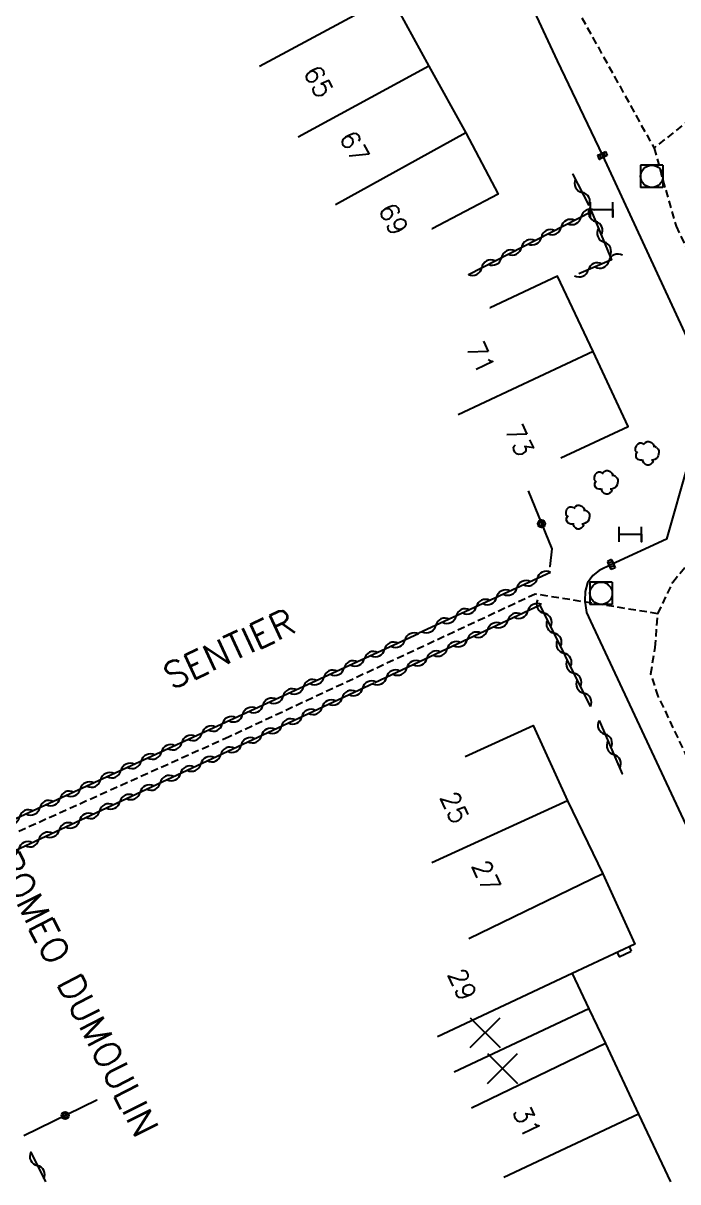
# Model space of a CAD drawing. Header units: millimetres. Extents: x 80000 to 81001, y 143000 to 144000.
# Drawn here: x 80465 to 80509, y 143000 to 143077.9 of the extents above; entities that cross this region are included whole.
import ezdxf
from ezdxf.enums import TextEntityAlignment as Align

# ---------------------------------------------------------------- set-up
doc = ezdxf.new("R2010")
doc.units = ezdxf.units.MM
doc.linetypes.add('DASHED', pattern=[0.75, 0.5, -0.25])
doc.layers.get('0').update_dxf_attribs({"linetype": 'CONTINUOUS'})
for name, color, linetype in [('W0001', 6, 'DASHED'), ('W0008', 7, 'CONTINUOUS'), ('W0100', 7, 'CONTINUOUS'), ('W0105', 7, 'CONTINUOUS'), ('W0300', 7, 'CONTINUOUS'), ('W0310', 3, 'CONTINUOUS'), ('W0322', 7, 'CONTINUOUS'), ('W0400', 7, 'CONTINUOUS'), ('W0420', 7, 'CONTINUOUS'), ('W0989', 7, 'CONTINUOUS'), ('W0991', 7, 'CONTINUOUS'), ('W1102', 7, 'CONTINUOUS'), ('W1474', 7, 'CONTINUOUS')]:
    doc.layers.add(name, color=color, linetype=linetype)
doc.styles.get("Standard").update_dxf_attribs({"font": 'romans.shx', "width": 0.85})

# ---------------------------------------------------------------- blocks, each defined once
blk = doc.blocks.new('T400')
for p, q in [((-0.15, 0.3), (0.15, 0.3)), ((-0.15, -0.25), (-0.15, 0.3)), ((-0.15, 0.15), (0.15, 0.15)), ((-0.15, 0), (0.15, 0)), ((0.15, 0.3), (0.15, -0.25)), ((-0.15, -0.15), (0.15, -0.15)), ((-0.15, -0.25), (-0.15, -0.3)), ((-0.15, -0.3), (0.15, -0.3)), ((0.15, -0.3), (0.15, -0.25))]:
    blk.add_line(p, q)
blk = doc.blocks.new('T420')
for p, q in [((0.75, 0.75), (-0.75, 0.75)), ((-0.75, 0.75), (-0.75, -0.75)), ((0.75, 0.75), (0.75, -0.75)), ((0.75, -0.75), (-0.75, -0.75))]:
    blk.add_line(p, q)
blk.add_ellipse((0, 0), major_axis=(-0.53, 0.53), ratio=1, start_param=3.926991, end_param=10.210176)
blk = doc.blocks.new('T1474')
at = {"color": 0, "linetype": 'Continuous', "flags": 128}
for points in [[(-0.75, -0.5), (-0.75, 0.5)], [(-0.75, 0), (0.75, 0)], [(0.75, 0), (0.749, -0.5), (0.75, 0.5)]]:
    blk.add_lwpolyline(points, dxfattribs=at)
blk = doc.blocks.new('T300')
for p, q in [((-0.171, 0.743), (-0.057, 0.8)), ((-0.057, 0.8), (0.057, 0.8)), ((0.057, 0.8), (0.229, 0.743)), ((-0.8, 0.514), (-0.857, 0.343)), ((-0.857, 0.343), (-0.857, 0.171)), ((-0.857, 0.171), (-0.743, 0.057)), ((-0.686, 0.629), (-0.8, 0.514)), ((-0.8, -0.057), (-0.743, 0.057)), ((-0.743, 0.057), (-0.686, 0.114)), ((-0.571, 0.686), (-0.686, 0.629)), ((-0.457, 0.686), (-0.571, 0.686)), ((-0.286, 0.629), (-0.457, 0.686)), ((-0.286, 0.629), (-0.171, 0.743)), ((-0.229, 0.571), (-0.286, 0.629)), ((0.229, 0.743), (0.343, 0.629)), ((0.343, 0.629), (0.4, 0.514)), ((0.457, 0.457), (0.343, 0.457)), ((0.4, 0.514), (0.4, 0.457)), ((0.571, 0.4), (0.457, 0.457)), ((0.571, 0.4), (0.686, 0.286)), ((0.686, 0.286), (0.743, 0.171)), ((0.743, 0.057), (0.686, -0.171)), ((0.743, 0.171), (0.743, 0.057)), ((-0.8, -0.171), (-0.8, -0.057)), ((-0.8, -0.229), (-0.8, -0.171)), ((-0.743, -0.343), (-0.8, -0.229)), ((-0.686, -0.4), (-0.743, -0.343)), ((-0.514, -0.457), (-0.686, -0.4)), ((-0.4, -0.457), (-0.514, -0.457)), ((-0.4, -0.457), (-0.343, -0.457)), ((-0.343, -0.457), (-0.343, -0.4)), ((-0.343, -0.514), (-0.343, -0.457)), ((-0.286, -0.629), (-0.343, -0.514)), ((-0.171, -0.743), (-0.286, -0.629)), ((-0.057, -0.8), (-0.171, -0.743)), ((0.171, -0.743), (0.057, -0.8)), ((0.229, -0.686), (0.171, -0.743)), ((0.286, -0.457), (0.229, -0.457)), ((0.286, -0.629), (0.229, -0.686)), ((0.457, -0.4), (0.286, -0.457)), ((0.343, -0.514), (0.286, -0.629)), ((0.343, -0.514), (0.343, -0.457)), ((0.571, -0.343), (0.457, -0.4)), ((0.629, -0.286), (0.571, -0.343)), ((0.686, -0.171), (0.629, -0.286)), ((0.057, -0.8), (-0.057, -0.8))]:
    blk.add_line(p, q)
blk = doc.blocks.new('t991o')
at = {"color": 0, "linetype": 'Continuous'}
for p, q in [((-1, 1), (1, -1)), ((-1, -1), (1, 1))]:
    blk.add_line(p, q, dxfattribs=at)
blk = doc.blocks.new('t310o')
at = {"color": 0, "linetype": 'Continuous'}
for centre, start, end in [((-0.5, 0.375), 216.8699, 323.1304), ((0.5, -0.375), 36.8699, 143.1303)]:
    blk.add_arc(centre, 0.625, start, end, dxfattribs=at)
blk = doc.blocks.new('t322o')
at = {"color": 0, "linetype": 'Continuous'}
for radius in [0.25, 0.15]:
    blk.add_circle((0, 0), radius, dxfattribs=at)

msp = doc.modelspace()

# ---------------------------------------------------------------- linework, layer by layer
at = {"layer": 'W0001'}
for points in [[(80534.708, 143094.297), (80532.209, 143092.2), (80529.86, 143090.55), (80525.574, 143085.946), (80523.976, 143083.902), (80516.892, 143077.114), (80507.423, 143069.502)], [(80501.118, 143080.892), (80507.423, 143069.502), (80508.206, 143066.678), (80508.904, 143064.245), (80512.058, 143057.538), (80513.767, 143053.888), (80517.284, 143045.657)], [(80523.109, 143000), (80507.711, 143032.656), (80507.206, 143034.158), (80507.492, 143035.914), (80507.684, 143038.196), (80508.694, 143040.322), (80509.784, 143041.668), (80517.284, 143045.657), (80525.454, 143048.946), (80527.068, 143048.727), (80529.606, 143048.196), (80532.472, 143047.064), (80533.617, 143045.71), (80552.034, 143006.668)], [(80507.684, 143038.196), (80499.443, 143039.512), (80478.875, 143029.915), (80456.252, 143019.732), (80453.061, 143017.942)]]:
    msp.add_lwpolyline(points, dxfattribs=at)
at = {"layer": 'W0008'}
msp.add_lwpolyline([(80498.891, 143079.702), (80500.923, 143075.361), (80503.949, 143069.006), (80511.165, 143053.43), (80508.251, 143043.205), (80504.556, 143041.499), (80503.747, 143041.09), (80503.306, 143040.773), (80502.958, 143040.26), (80502.805, 143039.693), (80502.764, 143039.065), (80502.887, 143038.273), (80503.145, 143037.687), (80517.116, 143007.874), (80517.802, 143006.462), (80520.863, 143000)], dxfattribs=at)
at = {"layer": 'W0100'}
for points in [[(80489.722, 143079.727), (80492.29, 143075.011), (80494.773, 143070.524), (80496.941, 143066.399), (80492.515, 143064.073), (80492.515, 143064.073), (80492.515, 143064.073), (80492.515, 143064.073), (80492.515, 143064.073), (80492.515, 143064.073), (80492.515, 143064.073), (80492.515, 143064.073), (80492.515, 143064.073), (80492.515, 143064.073), (80492.515, 143064.073), (80492.515, 143064.073), (80492.515, 143064.073), (80492.515, 143064.073), (80492.515, 143064.073), (80492.515, 143064.073), (80492.515, 143064.073), (80492.515, 143064.073), (80492.515, 143064.073), (80492.515, 143064.073), (80492.515, 143064.073), (80492.515, 143064.073), (80492.515, 143064.073), (80492.515, 143064.073), (80492.515, 143064.073), (80492.515, 143064.073), (80492.515, 143064.073), (80492.515, 143064.073), (80492.515, 143064.073), (80492.515, 143064.073), (80492.515, 143064.073), (80492.515, 143064.073), (80492.515, 143064.073), (80492.515, 143064.073), (80492.515, 143064.073), (80492.515, 143064.073), (80492.515, 143064.073), (80492.515, 143064.073), (80492.515, 143064.073), (80492.515, 143064.073), (80492.515, 143064.073), (80492.515, 143064.073), (80492.515, 143064.073), (80492.515, 143064.073), (80492.515, 143064.073), (80492.515, 143064.073), (80492.515, 143064.073), (80492.515, 143064.073), (80492.515, 143064.073), (80492.515, 143064.073), (80492.515, 143064.073), (80492.515, 143064.073), (80492.515, 143064.073), (80492.515, 143064.073), (80492.515, 143064.073), (80492.515, 143064.073), (80492.515, 143064.073), (80492.515, 143064.073), (80492.515, 143064.073), (80492.515, 143064.073), (80492.515, 143064.073), (80492.515, 143064.073), (80492.515, 143064.073), (80492.515, 143064.073), (80492.515, 143064.073), (80492.515, 143064.073), (80492.515, 143064.073), (80492.515, 143064.073), (80492.515, 143064.073), (80492.515, 143064.073), (80492.515, 143064.073), (80492.515, 143064.073), (80492.515, 143064.073), (80492.515, 143064.073), (80492.515, 143064.073), (80492.515, 143064.073), (80492.515, 143064.073), (80492.515, 143064.073), (80492.515, 143064.073), (80492.515, 143064.073), (80492.515, 143064.073), (80492.515, 143064.073), (80492.515, 143064.073), (80492.515, 143064.073), (80492.515, 143064.073), (80492.515, 143064.073), (80492.515, 143064.073), (80492.515, 143064.073), (80492.515, 143064.073), (80492.515, 143064.073), (80492.515, 143064.073), (80492.515, 143064.073), (80492.515, 143064.073), (80492.515, 143064.073), (80492.515, 143064.073), (80492.515, 143064.073), (80492.515, 143064.073), (80492.515, 143064.073), (80492.515, 143064.073), (80492.515, 143064.073), (80492.515, 143064.073), (80492.515, 143064.073), (80492.515, 143064.073), (80492.515, 143064.073), (80492.515, 143064.073), (80492.515, 143064.073)], [(80501.157, 143048.666), (80505.684, 143050.789), (80503.324, 143055.822), (80500.947, 143060.892), (80496.42, 143058.769), (80496.42, 143058.769), (80496.42, 143058.769), (80496.42, 143058.769), (80496.42, 143058.769), (80496.42, 143058.769), (80496.42, 143058.769), (80496.42, 143058.769), (80496.42, 143058.769), (80496.42, 143058.769), (80496.42, 143058.769), (80496.42, 143058.769), (80496.42, 143058.769), (80496.42, 143058.769), (80496.42, 143058.769), (80496.42, 143058.769), (80496.42, 143058.769), (80496.42, 143058.769), (80496.42, 143058.769), (80496.42, 143058.769), (80496.42, 143058.769), (80496.42, 143058.769), (80496.42, 143058.769), (80496.42, 143058.769), (80496.42, 143058.769), (80496.42, 143058.769), (80496.42, 143058.769), (80496.42, 143058.769), (80496.42, 143058.769), (80496.42, 143058.769), (80496.42, 143058.769), (80496.42, 143058.769), (80496.42, 143058.769), (80496.42, 143058.769), (80496.42, 143058.769), (80496.42, 143058.769), (80496.42, 143058.769), (80496.42, 143058.769), (80496.42, 143058.769), (80496.42, 143058.769), (80496.42, 143058.769), (80496.42, 143058.769), (80496.42, 143058.769), (80496.42, 143058.769), (80496.42, 143058.769), (80496.42, 143058.769), (80496.42, 143058.769), (80496.42, 143058.769), (80496.42, 143058.769), (80496.42, 143058.769), (80496.42, 143058.769), (80496.42, 143058.769), (80496.42, 143058.769), (80496.42, 143058.769), (80496.42, 143058.769), (80496.42, 143058.769), (80496.42, 143058.769), (80496.42, 143058.769), (80496.42, 143058.769), (80496.42, 143058.769), (80496.42, 143058.769), (80496.42, 143058.769), (80496.42, 143058.769), (80496.42, 143058.769), (80496.42, 143058.769), (80496.42, 143058.769), (80496.42, 143058.769), (80496.42, 143058.769), (80496.42, 143058.769), (80496.42, 143058.769), (80496.42, 143058.769), (80496.42, 143058.769), (80496.42, 143058.769), (80496.42, 143058.769), (80496.42, 143058.769), (80496.42, 143058.769), (80496.42, 143058.769), (80496.42, 143058.769), (80496.42, 143058.769), (80496.42, 143058.769), (80496.42, 143058.769), (80496.42, 143058.769), (80496.42, 143058.769), (80496.42, 143058.769), (80496.42, 143058.769), (80496.42, 143058.769), (80496.42, 143058.769), (80496.42, 143058.769), (80496.42, 143058.769), (80496.42, 143058.769), (80496.42, 143058.769), (80496.42, 143058.769), (80496.42, 143058.769), (80496.42, 143058.769), (80496.42, 143058.769), (80496.42, 143058.769), (80496.42, 143058.769), (80496.42, 143058.769), (80496.42, 143058.769), (80496.42, 143058.769), (80496.42, 143058.769), (80496.42, 143058.769), (80496.42, 143058.769), (80496.42, 143058.769), (80496.42, 143058.769), (80496.42, 143058.769), (80496.42, 143058.769), (80496.42, 143058.769), (80496.42, 143058.769), (80496.42, 143058.769), (80496.42, 143058.769), (80496.42, 143058.769), (80496.42, 143058.769), (80496.42, 143058.769), (80496.42, 143058.769), (80496.42, 143058.769)], [(80494.742, 143028.601), (80499.292, 143030.675), (80501.603, 143025.604), (80503.977, 143020.698), (80506.13, 143015.983), (80501.922, 143014.003), (80503.035, 143011.635), (80504.164, 143009.291), (80506.388, 143004.544), (80508.518, 143000)]]:
    msp.add_lwpolyline(points, dxfattribs=at)
at = {"layer": 'W0105'}
for p, q in [((80504.946, 143015.411), (80505.076, 143015.125)), ((80505.076, 143015.125), (80505.896, 143015.498)), ((80505.753, 143015.812), (80505.896, 143015.498))]:
    msp.add_line(p, q, dxfattribs=at)
at = {"layer": 'W0310'}
for p, q in [((80491.592, 143036.834), (80463.078, 143023.737)), ((80463.831, 143021.954), (80488.614, 143033.542))]:
    msp.add_line(p, q, dxfattribs=at)
for points in [[(80503.054, 143065.631), (80501.966, 143067.761), (80501.966, 143067.761), (80501.966, 143067.761), (80501.966, 143067.761), (80501.966, 143067.761), (80501.966, 143067.761), (80501.966, 143067.761), (80501.966, 143067.761), (80501.966, 143067.761), (80501.966, 143067.761), (80501.966, 143067.761), (80501.966, 143067.761), (80501.966, 143067.761), (80501.966, 143067.761), (80501.966, 143067.761), (80501.966, 143067.761), (80501.966, 143067.761), (80501.966, 143067.761), (80501.966, 143067.761), (80501.966, 143067.761), (80501.966, 143067.761), (80501.966, 143067.761), (80501.966, 143067.761), (80501.966, 143067.761), (80501.966, 143067.761), (80501.966, 143067.761), (80501.966, 143067.761), (80501.966, 143067.761), (80501.966, 143067.761), (80501.966, 143067.761), (80501.966, 143067.761), (80501.966, 143067.761), (80501.966, 143067.761), (80501.966, 143067.761), (80501.966, 143067.761), (80501.966, 143067.761), (80501.966, 143067.761), (80501.966, 143067.761), (80501.966, 143067.761), (80501.966, 143067.761), (80501.966, 143067.761), (80501.966, 143067.761), (80501.966, 143067.761), (80501.966, 143067.761), (80501.966, 143067.761), (80501.966, 143067.761), (80501.966, 143067.761), (80501.966, 143067.761), (80501.966, 143067.761), (80501.966, 143067.761), (80501.966, 143067.761), (80501.966, 143067.761), (80501.966, 143067.761), (80501.966, 143067.761), (80501.966, 143067.761), (80501.966, 143067.761), (80501.966, 143067.761), (80501.966, 143067.761), (80501.966, 143067.761), (80501.966, 143067.761), (80501.966, 143067.761), (80501.966, 143067.761), (80501.966, 143067.761), (80501.966, 143067.761), (80501.966, 143067.761), (80501.966, 143067.761), (80501.966, 143067.761), (80501.966, 143067.761), (80501.966, 143067.761), (80501.966, 143067.761), (80501.966, 143067.761), (80501.966, 143067.761), (80501.966, 143067.761), (80501.966, 143067.761), (80501.966, 143067.761), (80501.966, 143067.761), (80501.966, 143067.761), (80501.966, 143067.761), (80501.966, 143067.761), (80501.966, 143067.761), (80501.966, 143067.761), (80501.966, 143067.761), (80501.966, 143067.761), (80501.966, 143067.761), (80501.966, 143067.761), (80501.966, 143067.761), (80501.966, 143067.761), (80501.966, 143067.761), (80501.966, 143067.761), (80501.966, 143067.761), (80501.966, 143067.761), (80501.966, 143067.761), (80501.966, 143067.761), (80501.966, 143067.761), (80501.966, 143067.761), (80501.966, 143067.761), (80501.966, 143067.761), (80501.966, 143067.761), (80501.966, 143067.761), (80501.966, 143067.761)], [(80501.966, 143067.761), (80501.966, 143067.761), (80501.966, 143067.761), (80501.966, 143067.761), (80501.966, 143067.761), (80501.966, 143067.761), (80501.966, 143067.761), (80501.966, 143067.761), (80501.966, 143067.761), (80501.966, 143067.761), (80501.966, 143067.761), (80501.966, 143067.761), (80501.966, 143067.761), (80501.966, 143067.761), (80501.966, 143067.761), (80501.966, 143067.761), (80501.966, 143067.761), (80501.966, 143067.761), (80501.966, 143067.761), (80501.966, 143067.761)], [(80494.953, 143061.005), (80494.953, 143061.005), (80494.953, 143061.005), (80494.953, 143061.005), (80494.953, 143061.005), (80494.953, 143061.005), (80494.953, 143061.005), (80494.953, 143061.005), (80494.953, 143061.005), (80494.953, 143061.005), (80494.953, 143061.005), (80494.953, 143061.005), (80494.953, 143061.005), (80494.953, 143061.005), (80494.953, 143061.005), (80494.953, 143061.005), (80494.953, 143061.005), (80503.22, 143065.229), (80504.566, 143061.98), (80502.377, 143061.044)], [(80494.953, 143061.005), (80494.953, 143061.005), (80494.953, 143061.005), (80494.953, 143061.005), (80494.953, 143061.005), (80494.953, 143061.005), (80494.953, 143061.005), (80494.953, 143061.005), (80494.953, 143061.005), (80494.953, 143061.005), (80494.953, 143061.005), (80494.953, 143061.005), (80494.953, 143061.005), (80494.953, 143061.005), (80494.953, 143061.005), (80494.953, 143061.005), (80494.953, 143061.005), (80494.953, 143061.005), (80494.953, 143061.005), (80494.953, 143061.005), (80494.953, 143061.005), (80494.953, 143061.005), (80494.953, 143061.005), (80494.953, 143061.005), (80494.953, 143061.005), (80494.953, 143061.005), (80494.953, 143061.005), (80494.953, 143061.005), (80494.953, 143061.005), (80494.953, 143061.005), (80494.953, 143061.005), (80494.953, 143061.005), (80494.953, 143061.005), (80494.953, 143061.005), (80494.953, 143061.005), (80494.953, 143061.005), (80494.953, 143061.005), (80494.953, 143061.005), (80494.953, 143061.005), (80494.953, 143061.005), (80494.953, 143061.005), (80494.953, 143061.005), (80494.953, 143061.005), (80494.953, 143061.005), (80494.953, 143061.005), (80494.953, 143061.005), (80494.953, 143061.005), (80494.953, 143061.005), (80494.953, 143061.005), (80494.953, 143061.005), (80494.953, 143061.005), (80494.953, 143061.005), (80494.953, 143061.005), (80494.953, 143061.005), (80494.953, 143061.005), (80494.953, 143061.005), (80494.953, 143061.005), (80494.953, 143061.005), (80494.953, 143061.005), (80494.953, 143061.005), (80494.953, 143061.005), (80494.953, 143061.005), (80494.953, 143061.005), (80494.953, 143061.005), (80494.953, 143061.005), (80494.953, 143061.005), (80494.953, 143061.005), (80494.953, 143061.005), (80494.953, 143061.005), (80494.953, 143061.005), (80494.953, 143061.005), (80494.953, 143061.005), (80494.953, 143061.005), (80494.953, 143061.005), (80494.953, 143061.005), (80494.953, 143061.005), (80494.953, 143061.005), (80494.953, 143061.005), (80494.953, 143061.005), (80494.953, 143061.005), (80494.953, 143061.005), (80494.953, 143061.005), (80494.953, 143061.005), (80494.953, 143061.005), (80494.953, 143061.005), (80494.953, 143061.005), (80494.953, 143061.005), (80494.953, 143061.005), (80494.953, 143061.005), (80494.953, 143061.005), (80494.953, 143061.005), (80494.953, 143061.005), (80494.953, 143061.005), (80494.953, 143061.005), (80494.953, 143061.005), (80494.953, 143061.005), (80494.953, 143061.005), (80494.953, 143061.005), (80494.953, 143061.005), (80494.953, 143061.005), (80494.953, 143061.005)], [(80500.474, 143040.974), (80491.63, 143036.885), (80491.63, 143036.885), (80491.63, 143036.885), (80491.63, 143036.885), (80491.63, 143036.885), (80491.63, 143036.885), (80491.63, 143036.885), (80491.63, 143036.885), (80491.63, 143036.885), (80491.63, 143036.885), (80491.63, 143036.885), (80491.63, 143036.885), (80491.63, 143036.885), (80491.63, 143036.885), (80491.63, 143036.885), (80491.63, 143036.885), (80491.63, 143036.885), (80491.63, 143036.885), (80491.63, 143036.885), (80491.63, 143036.885), (80491.63, 143036.885), (80491.63, 143036.885), (80491.63, 143036.885), (80491.63, 143036.885), (80491.63, 143036.885), (80491.63, 143036.885), (80491.63, 143036.885), (80491.63, 143036.885), (80491.63, 143036.885), (80491.63, 143036.885), (80491.63, 143036.885), (80491.63, 143036.885), (80491.63, 143036.885), (80491.63, 143036.885), (80491.63, 143036.885), (80491.63, 143036.885), (80491.63, 143036.885), (80491.63, 143036.885), (80491.63, 143036.885), (80491.63, 143036.885), (80491.63, 143036.885), (80491.63, 143036.885), (80491.63, 143036.885), (80491.63, 143036.885), (80491.63, 143036.885), (80491.63, 143036.885), (80491.63, 143036.885), (80491.63, 143036.885), (80491.63, 143036.885), (80491.63, 143036.885), (80491.63, 143036.885), (80491.63, 143036.885), (80491.63, 143036.885), (80491.63, 143036.885), (80491.63, 143036.885), (80491.63, 143036.885), (80491.63, 143036.885), (80491.63, 143036.885), (80491.63, 143036.885), (80491.63, 143036.885), (80491.63, 143036.885), (80491.63, 143036.885), (80491.63, 143036.885), (80491.63, 143036.885), (80491.63, 143036.885), (80491.63, 143036.885), (80491.63, 143036.885), (80491.63, 143036.885), (80491.63, 143036.885), (80491.63, 143036.885), (80491.63, 143036.885), (80491.63, 143036.885), (80491.63, 143036.885), (80491.63, 143036.885), (80491.63, 143036.885), (80491.63, 143036.885), (80491.63, 143036.885), (80491.63, 143036.885), (80491.63, 143036.885), (80491.63, 143036.885), (80491.63, 143036.885), (80491.63, 143036.885), (80491.63, 143036.885), (80491.63, 143036.885), (80491.63, 143036.885), (80491.63, 143036.885), (80491.63, 143036.885), (80491.63, 143036.885), (80491.63, 143036.885), (80491.63, 143036.885), (80491.63, 143036.885), (80491.63, 143036.885), (80491.63, 143036.885), (80491.63, 143036.885), (80491.63, 143036.885), (80491.63, 143036.885), (80491.63, 143036.885), (80491.63, 143036.885), (80491.63, 143036.885), (80491.63, 143036.885)], [(80503.153, 143031.962), (80503.153, 143031.962), (80503.153, 143031.962), (80503.153, 143031.962), (80503.153, 143031.962), (80503.153, 143031.962), (80503.153, 143031.962), (80503.153, 143031.962), (80503.153, 143031.962), (80503.153, 143031.962), (80503.153, 143031.962), (80503.153, 143031.962), (80503.153, 143031.962), (80503.153, 143031.962), (80503.153, 143031.962), (80503.153, 143031.962), (80503.153, 143031.962), (80503.153, 143031.962), (80499.768, 143038.764), (80488.666, 143033.546)], [(80491.63, 143036.885), (80491.63, 143036.885), (80491.63, 143036.885), (80491.63, 143036.885), (80491.63, 143036.885), (80491.63, 143036.885), (80491.63, 143036.885), (80491.63, 143036.885), (80491.63, 143036.885), (80491.63, 143036.885), (80491.63, 143036.885), (80491.63, 143036.885), (80491.63, 143036.885), (80491.63, 143036.885), (80491.63, 143036.885), (80491.63, 143036.885), (80491.63, 143036.885), (80491.63, 143036.885), (80491.63, 143036.885), (80491.63, 143036.885)], [(80503.153, 143031.962), (80503.153, 143031.962), (80503.153, 143031.962), (80503.153, 143031.962), (80503.153, 143031.962), (80503.153, 143031.962), (80503.153, 143031.962), (80503.153, 143031.962), (80503.153, 143031.962), (80503.153, 143031.962), (80503.153, 143031.962), (80503.153, 143031.962), (80503.153, 143031.962), (80503.153, 143031.962), (80503.153, 143031.962), (80503.153, 143031.962), (80503.153, 143031.962), (80503.153, 143031.962), (80503.153, 143031.962), (80503.153, 143031.962), (80503.153, 143031.962), (80503.153, 143031.962), (80503.153, 143031.962), (80503.153, 143031.962), (80503.153, 143031.962), (80503.153, 143031.962), (80503.153, 143031.962), (80503.153, 143031.962), (80503.153, 143031.962), (80503.153, 143031.962), (80503.153, 143031.962), (80503.153, 143031.962), (80503.153, 143031.962), (80503.153, 143031.962), (80503.153, 143031.962), (80503.153, 143031.962), (80503.153, 143031.962), (80503.153, 143031.962), (80503.153, 143031.962), (80503.153, 143031.962), (80503.153, 143031.962), (80503.153, 143031.962), (80503.153, 143031.962), (80503.153, 143031.962), (80503.153, 143031.962), (80503.153, 143031.962), (80503.153, 143031.962), (80503.153, 143031.962), (80503.153, 143031.962), (80503.153, 143031.962), (80503.153, 143031.962), (80503.153, 143031.962), (80503.153, 143031.962), (80503.153, 143031.962), (80503.153, 143031.962), (80503.153, 143031.962), (80503.153, 143031.962), (80503.153, 143031.962), (80503.153, 143031.962), (80503.153, 143031.962), (80503.153, 143031.962), (80503.153, 143031.962), (80503.153, 143031.962), (80503.153, 143031.962), (80503.153, 143031.962), (80503.153, 143031.962), (80503.153, 143031.962), (80503.153, 143031.962), (80503.153, 143031.962), (80503.153, 143031.962), (80503.153, 143031.962), (80503.153, 143031.962), (80503.153, 143031.962), (80503.153, 143031.962), (80503.153, 143031.962), (80503.153, 143031.962), (80503.153, 143031.962), (80503.153, 143031.962), (80503.153, 143031.962), (80503.153, 143031.962), (80503.153, 143031.962), (80503.153, 143031.962), (80503.153, 143031.962), (80503.153, 143031.962), (80503.153, 143031.962), (80503.153, 143031.962), (80503.153, 143031.962), (80503.153, 143031.962), (80503.153, 143031.962), (80503.153, 143031.962), (80503.153, 143031.962), (80503.153, 143031.962), (80503.153, 143031.962), (80503.153, 143031.962), (80503.153, 143031.962), (80503.153, 143031.962), (80503.153, 143031.962), (80503.153, 143031.962), (80503.153, 143031.962), (80503.153, 143031.962), (80503.153, 143031.962)], [(80503.73, 143031.016), (80505.281, 143027.424), (80505.281, 143027.424), (80505.281, 143027.424), (80505.281, 143027.424), (80505.281, 143027.424), (80505.281, 143027.424), (80505.281, 143027.424), (80505.281, 143027.424), (80505.281, 143027.424), (80505.281, 143027.424), (80505.281, 143027.424), (80505.281, 143027.424), (80505.281, 143027.424), (80505.281, 143027.424), (80505.281, 143027.424), (80505.281, 143027.424), (80505.281, 143027.424), (80505.281, 143027.424), (80505.281, 143027.424), (80505.281, 143027.424), (80505.281, 143027.424), (80505.281, 143027.424), (80505.281, 143027.424), (80505.281, 143027.424), (80505.281, 143027.424), (80505.281, 143027.424), (80505.281, 143027.424), (80505.281, 143027.424), (80505.281, 143027.424), (80505.281, 143027.424), (80505.281, 143027.424), (80505.281, 143027.424), (80505.281, 143027.424), (80505.281, 143027.424), (80505.281, 143027.424), (80505.281, 143027.424), (80505.281, 143027.424), (80505.281, 143027.424), (80505.281, 143027.424), (80505.281, 143027.424), (80505.281, 143027.424), (80505.281, 143027.424), (80505.281, 143027.424), (80505.281, 143027.424), (80505.281, 143027.424), (80505.281, 143027.424), (80505.281, 143027.424), (80505.281, 143027.424), (80505.281, 143027.424), (80505.281, 143027.424), (80505.281, 143027.424), (80505.281, 143027.424), (80505.281, 143027.424), (80505.281, 143027.424), (80505.281, 143027.424), (80505.281, 143027.424), (80505.281, 143027.424), (80505.281, 143027.424), (80505.281, 143027.424), (80505.281, 143027.424), (80505.281, 143027.424), (80505.281, 143027.424), (80505.281, 143027.424), (80505.281, 143027.424), (80505.281, 143027.424), (80505.281, 143027.424), (80505.281, 143027.424), (80505.281, 143027.424), (80505.281, 143027.424), (80505.281, 143027.424), (80505.281, 143027.424), (80505.281, 143027.424), (80505.281, 143027.424), (80505.281, 143027.424), (80505.281, 143027.424), (80505.281, 143027.424), (80505.281, 143027.424), (80505.281, 143027.424), (80505.281, 143027.424), (80505.281, 143027.424), (80505.281, 143027.424), (80505.281, 143027.424), (80505.281, 143027.424), (80505.281, 143027.424), (80505.281, 143027.424), (80505.281, 143027.424), (80505.281, 143027.424), (80505.281, 143027.424), (80505.281, 143027.424), (80505.281, 143027.424), (80505.281, 143027.424), (80505.281, 143027.424), (80505.281, 143027.424), (80505.281, 143027.424), (80505.281, 143027.424), (80505.281, 143027.424), (80505.281, 143027.424), (80505.281, 143027.424), (80505.281, 143027.424), (80505.281, 143027.424)], [(80505.281, 143027.424), (80505.281, 143027.424), (80505.281, 143027.424), (80505.281, 143027.424), (80505.281, 143027.424), (80505.281, 143027.424), (80505.281, 143027.424), (80505.281, 143027.424), (80505.281, 143027.424), (80505.281, 143027.424), (80505.281, 143027.424), (80505.281, 143027.424), (80505.281, 143027.424), (80505.281, 143027.424), (80505.281, 143027.424), (80505.281, 143027.424), (80505.281, 143027.424), (80505.281, 143027.424), (80505.281, 143027.424), (80505.281, 143027.424)], [(80465.546, 143001.996), (80465.546, 143001.996), (80465.546, 143001.996), (80465.546, 143001.996), (80465.546, 143001.996), (80465.546, 143001.996), (80465.546, 143001.996), (80465.546, 143001.996), (80465.546, 143001.996), (80465.546, 143001.996), (80465.546, 143001.996), (80465.546, 143001.996), (80465.546, 143001.996), (80465.546, 143001.996), (80465.546, 143001.996), (80465.546, 143001.996), (80465.546, 143001.996), (80465.546, 143001.996), (80465.546, 143001.996), (80465.546, 143001.996), (80465.546, 143001.996), (80465.546, 143001.996), (80465.546, 143001.996), (80465.546, 143001.996), (80465.546, 143001.996), (80465.546, 143001.996), (80465.546, 143001.996), (80465.546, 143001.996), (80465.546, 143001.996), (80465.546, 143001.996), (80465.546, 143001.996), (80465.546, 143001.996), (80465.546, 143001.996), (80465.546, 143001.996), (80465.546, 143001.996), (80465.546, 143001.996), (80465.546, 143001.996), (80465.546, 143001.996), (80465.546, 143001.996), (80465.546, 143001.996), (80465.546, 143001.996), (80465.546, 143001.996), (80465.546, 143001.996), (80465.546, 143001.996), (80465.546, 143001.996), (80465.546, 143001.996), (80465.546, 143001.996), (80465.546, 143001.996), (80465.546, 143001.996), (80465.546, 143001.996), (80465.546, 143001.996), (80465.546, 143001.996), (80465.546, 143001.996), (80465.546, 143001.996), (80465.546, 143001.996), (80465.546, 143001.996), (80465.546, 143001.996), (80465.546, 143001.996), (80465.546, 143001.996), (80465.546, 143001.996), (80465.546, 143001.996), (80465.546, 143001.996), (80465.546, 143001.996), (80465.546, 143001.996), (80465.546, 143001.996), (80465.546, 143001.996), (80465.546, 143001.996), (80465.546, 143001.996), (80465.546, 143001.996), (80465.546, 143001.996), (80465.546, 143001.996), (80465.546, 143001.996), (80465.546, 143001.996), (80465.546, 143001.996), (80465.546, 143001.996), (80465.546, 143001.996), (80465.546, 143001.996), (80465.546, 143001.996), (80465.546, 143001.996), (80465.546, 143001.996), (80465.546, 143001.996), (80465.546, 143001.996), (80465.546, 143001.996), (80465.546, 143001.996), (80465.546, 143001.996), (80465.546, 143001.996), (80465.546, 143001.996), (80465.546, 143001.996), (80465.546, 143001.996), (80465.546, 143001.996), (80465.546, 143001.996), (80465.546, 143001.996), (80465.546, 143001.996), (80465.546, 143001.996), (80465.546, 143001.996), (80465.546, 143001.996), (80465.546, 143001.996), (80465.546, 143001.996), (80465.546, 143001.996), (80465.546, 143001.996), (80465.546, 143001.996)], [(80465.546, 143001.996), (80465.546, 143001.996), (80465.546, 143001.996), (80465.546, 143001.996), (80465.546, 143001.996), (80465.546, 143001.996), (80465.546, 143001.996), (80465.546, 143001.996), (80465.546, 143001.996), (80465.546, 143001.996), (80465.546, 143001.996), (80465.546, 143001.996), (80465.546, 143001.996), (80465.546, 143001.996), (80465.546, 143001.996), (80465.546, 143001.996), (80465.546, 143001.996), (80465.546, 143001.996), (80465.546, 143001.996), (80466.525, 143000)]]:
    msp.add_lwpolyline(points, dxfattribs=at)
at = {"layer": 'W0322'}
for points in [[(80498.964, 143046.446), (80500.548, 143042.554), (80500.42, 143041.363), (80500.42, 143041.363), (80500.42, 143041.363), (80500.42, 143041.363), (80500.42, 143041.363), (80500.42, 143041.363), (80500.42, 143041.363), (80500.42, 143041.363), (80500.42, 143041.363), (80500.42, 143041.363), (80500.42, 143041.363), (80500.42, 143041.363), (80500.42, 143041.363), (80500.42, 143041.363), (80500.42, 143041.363), (80500.42, 143041.363), (80500.42, 143041.363), (80500.42, 143041.363), (80500.42, 143041.363), (80500.42, 143041.363), (80500.42, 143041.363), (80500.42, 143041.363), (80500.42, 143041.363), (80500.42, 143041.363), (80500.42, 143041.363), (80500.42, 143041.363), (80500.42, 143041.363), (80500.42, 143041.363), (80500.42, 143041.363), (80500.42, 143041.363), (80500.42, 143041.363), (80500.42, 143041.363), (80500.42, 143041.363), (80500.42, 143041.363), (80500.42, 143041.363), (80500.42, 143041.363), (80500.42, 143041.363), (80500.42, 143041.363), (80500.42, 143041.363), (80500.42, 143041.363), (80500.42, 143041.363), (80500.42, 143041.363), (80500.42, 143041.363), (80500.42, 143041.363), (80500.42, 143041.363), (80500.42, 143041.363), (80500.42, 143041.363), (80500.42, 143041.363), (80500.42, 143041.363), (80500.42, 143041.363), (80500.42, 143041.363), (80500.42, 143041.363), (80500.42, 143041.363), (80500.42, 143041.363), (80500.42, 143041.363), (80500.42, 143041.363), (80500.42, 143041.363), (80500.42, 143041.363), (80500.42, 143041.363), (80500.42, 143041.363), (80500.42, 143041.363), (80500.42, 143041.363), (80500.42, 143041.363), (80500.42, 143041.363), (80500.42, 143041.363), (80500.42, 143041.363), (80500.42, 143041.363), (80500.42, 143041.363), (80500.42, 143041.363), (80500.42, 143041.363), (80500.42, 143041.363), (80500.42, 143041.363), (80500.42, 143041.363), (80500.42, 143041.363), (80500.42, 143041.363), (80500.42, 143041.363), (80500.42, 143041.363), (80500.42, 143041.363), (80500.42, 143041.363), (80500.42, 143041.363), (80500.42, 143041.363), (80500.42, 143041.363), (80500.42, 143041.363), (80500.42, 143041.363), (80500.42, 143041.363), (80500.42, 143041.363), (80500.42, 143041.363), (80500.42, 143041.363), (80500.42, 143041.363), (80500.42, 143041.363), (80500.42, 143041.363), (80500.42, 143041.363), (80500.42, 143041.363), (80500.42, 143041.363), (80500.42, 143041.363), (80500.42, 143041.363), (80500.42, 143041.363), (80500.42, 143041.363), (80500.42, 143041.363)], [(80500.42, 143041.363), (80500.42, 143041.363), (80500.42, 143041.363), (80500.42, 143041.363), (80500.42, 143041.363), (80500.42, 143041.363), (80500.42, 143041.363), (80500.42, 143041.363), (80500.42, 143041.363), (80500.42, 143041.363), (80500.42, 143041.363), (80500.42, 143041.363), (80500.42, 143041.363), (80500.42, 143041.363), (80500.42, 143041.363), (80500.42, 143041.363), (80500.42, 143041.363), (80500.42, 143041.363), (80500.42, 143041.363), (80500.42, 143041.363)], [(80469.991, 143005.497), (80469.991, 143005.497), (80469.991, 143005.497), (80469.991, 143005.497), (80469.991, 143005.497), (80469.991, 143005.497), (80469.991, 143005.497), (80469.991, 143005.497), (80469.991, 143005.497), (80469.991, 143005.497), (80469.991, 143005.497), (80469.991, 143005.497), (80469.991, 143005.497), (80469.991, 143005.497), (80469.991, 143005.497), (80469.991, 143005.497), (80469.991, 143005.497), (80469.991, 143005.497), (80469.991, 143005.497), (80465.084, 143003.103)], [(80469.991, 143005.497), (80469.991, 143005.497), (80469.991, 143005.497), (80469.991, 143005.497), (80469.991, 143005.497), (80469.991, 143005.497), (80469.991, 143005.497), (80469.991, 143005.497), (80469.991, 143005.497), (80469.991, 143005.497), (80469.991, 143005.497), (80469.991, 143005.497), (80469.991, 143005.497), (80469.991, 143005.497), (80469.991, 143005.497), (80469.991, 143005.497), (80469.991, 143005.497), (80469.991, 143005.497), (80469.991, 143005.497), (80469.991, 143005.497), (80469.991, 143005.497), (80469.991, 143005.497), (80469.991, 143005.497), (80469.991, 143005.497), (80469.991, 143005.497), (80469.991, 143005.497), (80469.991, 143005.497), (80469.991, 143005.497), (80469.991, 143005.497), (80469.991, 143005.497), (80469.991, 143005.497), (80469.991, 143005.497), (80469.991, 143005.497), (80469.991, 143005.497), (80469.991, 143005.497), (80469.991, 143005.497), (80469.991, 143005.497), (80469.991, 143005.497), (80469.991, 143005.497), (80469.991, 143005.497), (80469.991, 143005.497), (80469.991, 143005.497), (80469.991, 143005.497), (80469.991, 143005.497), (80469.991, 143005.497), (80469.991, 143005.497), (80469.991, 143005.497), (80469.991, 143005.497), (80469.991, 143005.497), (80469.991, 143005.497), (80469.991, 143005.497), (80469.991, 143005.497), (80469.991, 143005.497), (80469.991, 143005.497), (80469.991, 143005.497), (80469.991, 143005.497), (80469.991, 143005.497), (80469.991, 143005.497), (80469.991, 143005.497), (80469.991, 143005.497), (80469.991, 143005.497), (80469.991, 143005.497), (80469.991, 143005.497), (80469.991, 143005.497), (80469.991, 143005.497), (80469.991, 143005.497), (80469.991, 143005.497), (80469.991, 143005.497), (80469.991, 143005.497), (80469.991, 143005.497), (80469.991, 143005.497), (80469.991, 143005.497), (80469.991, 143005.497), (80469.991, 143005.497), (80469.991, 143005.497), (80469.991, 143005.497), (80469.991, 143005.497), (80469.991, 143005.497), (80469.991, 143005.497), (80469.991, 143005.497), (80469.991, 143005.497), (80469.991, 143005.497), (80469.991, 143005.497), (80469.991, 143005.497), (80469.991, 143005.497), (80469.991, 143005.497), (80469.991, 143005.497), (80469.991, 143005.497), (80469.991, 143005.497), (80469.991, 143005.497), (80469.991, 143005.497), (80469.991, 143005.497), (80469.991, 143005.497), (80469.991, 143005.497), (80469.991, 143005.497), (80469.991, 143005.497), (80469.991, 143005.497), (80469.991, 143005.497), (80469.991, 143005.497), (80469.991, 143005.497), (80469.991, 143005.497)]]:
    msp.add_lwpolyline(points, dxfattribs=at)
at = {"layer": 'W1102'}
for p, q in [((80489.722, 143079.727), (80480.92, 143074.98)), ((80492.29, 143075.011), (80483.508, 143070.228)), ((80494.773, 143070.524), (80486.024, 143065.682)), ((80503.324, 143055.822), (80494.27, 143051.575)), ((80501.603, 143025.604), (80492.504, 143021.456)), ((80503.977, 143020.698), (80494.976, 143016.342)), ((80501.922, 143014.003), (80492.871, 143009.751)), ((80503.035, 143011.635), (80493.984, 143007.383)), ((80504.164, 143009.291), (80495.155, 143004.951)), ((80506.388, 143004.544), (80497.333, 143000.302))]:
    msp.add_line(p, q, dxfattribs=at)

# ---------------------------------------------------------------- block references
at = {"layer": 'W0300'}
for p in [(80507.013, 143048.971), (80504.253, 143047.023), (80502.345, 143044.683)]:
    msp.add_blockref('T300', p, dxfattribs=at)
at = {"layer": 'W0310'}
for p, rotation in [((80502.599, 143066.522), 117.0579631608504), ((80502.522, 143064.872), 27.06452544472171), ((80503.494, 143064.567), 292.5032714473502), ((80501.186, 143064.19), 27.06452544472171), ((80499.851, 143063.507), 27.06452544472171), ((80504.068, 143063.181), 292.5032714473502), ((80497.179, 143062.142), 27.06452544472171), ((80498.515, 143062.825), 27.06452544472171), ((80495.843, 143061.46), 27.06452544472171), ((80504.382, 143061.902), 203.1512255537372), ((80503.003, 143061.312), 203.1512255537372), ((80499.566, 143040.554), 204.8134157906941), ((80498.205, 143039.925), 204.8134157906941), ((80496.843, 143039.295), 204.8134157906941), ((80494.12, 143038.036), 204.8134157906941), ((80495.482, 143038.666), 204.8134157906941), ((80498.951, 143038.38), 205.1736597445732), ((80500.034, 143038.229), 116.4570676308438), ((80492.759, 143037.407), 204.8134157906941), ((80497.594, 143037.742), 205.1736597445732), ((80500.703, 143036.886), 116.4570676308438), ((80494.879, 143036.466), 205.1736597445732), ((80496.236, 143037.104), 205.1736597445732), ((80489.32, 143035.791), 204.670284553802), ((80490.683, 143036.417), 204.670284553802), ((80493.521, 143035.828), 205.1736597445732), ((80501.371, 143035.543), 116.4570676308438), ((80487.957, 143035.164), 204.670284553802), ((80492.164, 143035.19), 205.1736597445732), ((80486.594, 143034.538), 204.670284553802), ((80490.806, 143034.552), 205.1736597445732), ((80502.039, 143034.2), 116.4570676308438), ((80485.231, 143033.912), 204.670284553802), ((80489.449, 143033.914), 205.1736597445732), ((80482.505, 143032.66), 204.670284553802), ((80483.868, 143033.286), 204.670284553802), ((80487.836, 143033.178), 25.05967138575732), ((80502.707, 143032.857), 116.4570676308438), ((80481.142, 143032.034), 204.670284553802), ((80485.119, 143031.908), 25.05967138575732), ((80486.478, 143032.543), 25.05967138575732), ((80479.779, 143031.408), 204.670284553802), ((80483.76, 143031.272), 25.05967138575732), ((80478.415, 143030.782), 204.670284553802), ((80482.401, 143030.637), 25.05967138575732), ((80504.126, 143030.098), 293.3544180803829), ((80475.689, 143029.53), 204.670284553802), ((80477.052, 143030.156), 204.670284553802), ((80481.042, 143030.002), 25.05967138575732), ((80474.326, 143028.904), 204.670284553802), ((80478.325, 143028.731), 25.05967138575732), ((80479.684, 143029.366), 25.05967138575732), ((80504.721, 143028.721), 293.3544180803829), ((80472.963, 143028.277), 204.670284553802), ((80476.966, 143028.096), 25.05967138575732), ((80471.6, 143027.651), 204.670284553802), ((80475.607, 143027.46), 25.05967138575732), ((80468.874, 143026.399), 204.670284553802), ((80470.237, 143027.025), 204.670284553802), ((80474.248, 143026.825), 25.05967138575732), ((80467.511, 143025.773), 204.670284553802), ((80471.531, 143025.554), 25.05967138575732), ((80472.89, 143026.19), 25.05967138575732), ((80466.148, 143025.147), 204.670284553802), ((80470.172, 143024.919), 25.05967138575732), ((80464.785, 143024.521), 204.670284553802), ((80468.813, 143024.284), 25.05967138575732), ((80467.454, 143023.648), 25.05967138575732), ((80466.096, 143023.013), 25.05967138575732), ((80464.737, 143022.378), 25.05967138575732), ((80465.986, 143001.098), 296.1308468815412)]:
    msp.add_blockref('t310o', p, dxfattribs=dict(at, rotation=rotation))
at = {"layer": 'W0322'}
for p, rotation in [((80499.859, 143044.246), 292.1456455483502), ((80467.856, 143004.456), 206.0065099861391)]:
    msp.add_blockref('t322o', p, dxfattribs=dict(at, rotation=rotation))
at = {"layer": 'W0400'}
for p, rotation in [((80503.949, 143069.006), 295.4661783559706), ((80504.556, 143041.499), 204.7875138450605)]:
    msp.add_blockref('T400', p, dxfattribs=dict(at, rotation=rotation))
at = {"layer": 'W0420'}
for p in [(80507.273, 143067.604), (80503.866, 143039.571)]:
    msp.add_blockref('T420', p, dxfattribs=at)
at = {"layer": 'W0991'}
for p in [(80496.076, 143010.021), (80497.24, 143007.621)]:
    msp.add_blockref('t991o', p, dxfattribs=at)
at = {"layer": 'W1474'}
for p in [(80503.903, 143065.361), (80505.833, 143043.533)]:
    msp.add_blockref('T1474', p, dxfattribs=at)

# ---------------------------------------------------------------- texts
at = {"layer": 'W0989'}
for s, rotation, p in [('SENTIER', 25.01205, (80478.879, 143035.84)), ('RUE ROMEO DUMOULIN', 296.94337, (80467.302, 143015.254))]:
    msp.add_text(s, height=1.75, rotation=rotation, dxfattribs=at).set_placement(p, align=Align.MIDDLE)
at = {"layer": 'W0991'}
for s, rotation, p in [('65', 298.56987, (80484.885, 143073.973)), ('67', 298.95814, (80487.294, 143069.583)), ('69', 297.71663, (80489.913, 143064.724)), ('71', 295.11454, (80495.782, 143055.419)), ('73', 295.12708, (80498.386, 143049.865)), ('25', 294.4942, (80494.025, 143025.166)), ('27', 294.50686, (80496.151, 143020.556)), ('29', 295.17299, (80494.535, 143013.264)), ('31', 295.10269, (80498.899, 143004.032))]:
    msp.add_text(s, height=1.25, rotation=rotation, dxfattribs=at).set_placement(p, align=Align.MIDDLE)

doc.saveas('drawing.dxf')
